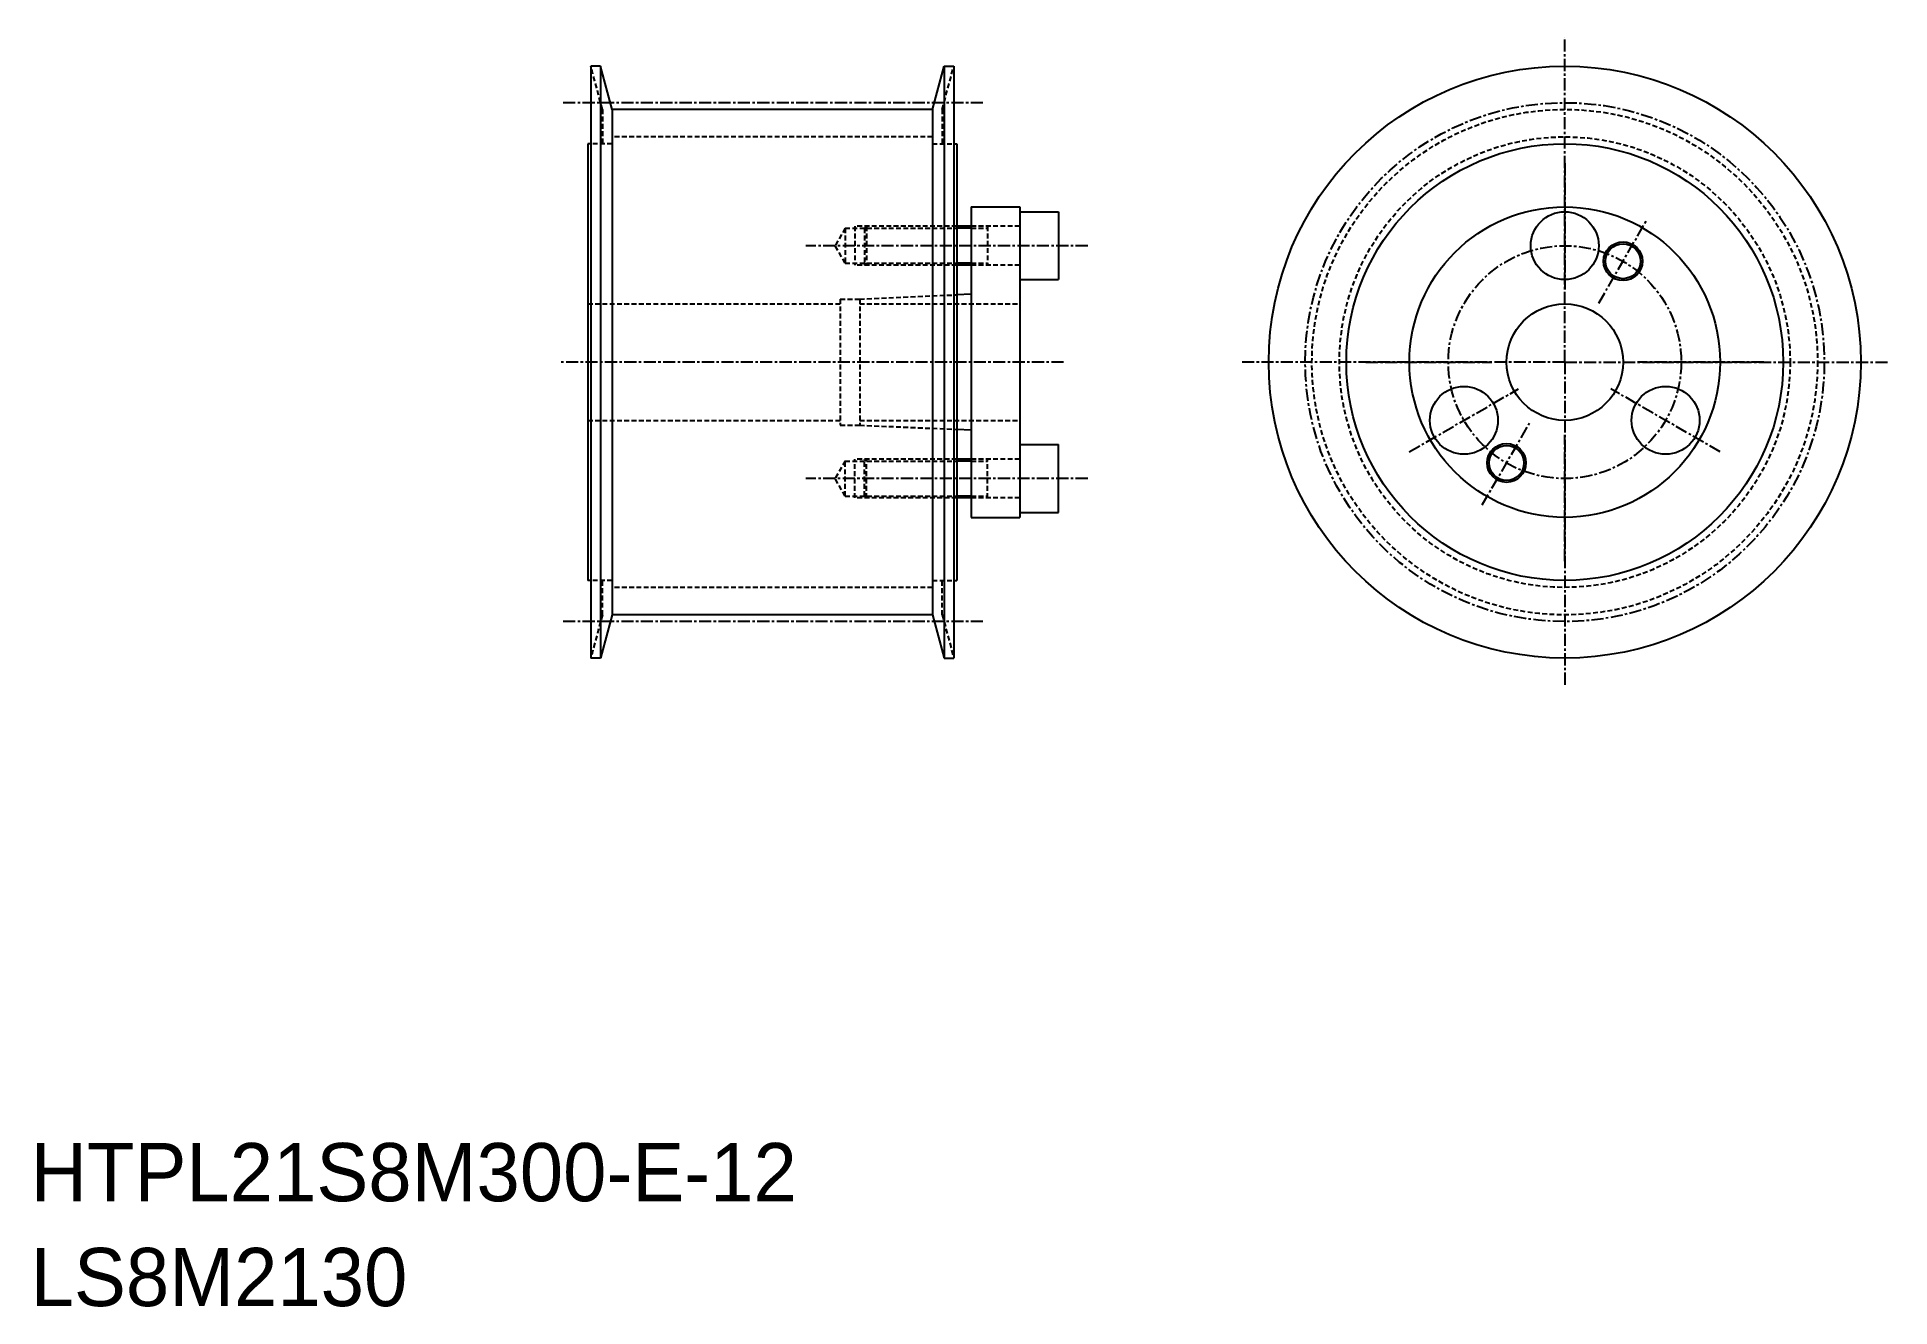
# Model space of a CAD drawing. Extents: x -285 to -94, y -61 to 70.
import ezdxf

# ---------------------------------------------------------------- set-up
doc = ezdxf.new("R2010")
doc.units = 0
doc.linetypes.add('CENTER', pattern=[2, 1.25, -0.25, 0.25, -0.25])
doc.linetypes.add('DASHED', pattern=[0.75, 0.5, -0.25])
doc.layers.get('0').update_dxf_attribs({"linetype": 'CONTINUOUS'})
doc.layers.add('CENTER', color=1, linetype='CENTER')

msp = doc.modelspace()

# ---------------------------------------------------------------- linework, layer by layer
at = {"color": 7, "linetype": 'CONTINUOUS'}
for p, q in [((-228.28, 66.98), (-228.28, 5.98)), ((-227.28, 66.98), (-228.28, 66.98)), ((-227.28, 66.98), (-227.28, 5.98)), ((-226.08, 62.53), (-227.28, 66.98)), ((-193.08, 62.53), (-191.88, 66.98)), ((-191.88, 66.98), (-191.88, 5.98)), ((-191.88, 66.98), (-190.88, 66.98)), ((-190.88, 66.98), (-190.88, 5.98)), ((-193.08, 62.53), (-226.08, 62.53)), ((-226.08, 62.53), (-226.08, 10.43)), ((-193.08, 62.53), (-193.08, 10.43)), ((-228.58, 58.98), (-228.58, 13.98)), ((-228.28, 58.98), (-228.58, 58.98)), ((-190.88, 58.98), (-190.58, 58.98)), ((-190.58, 58.98), (-190.58, 13.98)), ((-189.08, 52.48), (-189.08, 20.48)), ((-189.08, 52.48), (-184.08, 52.48)), ((-184.08, 52.48), (-184.08, 20.48)), ((-184.08, 51.98), (-180.08, 51.98)), ((-180.08, 51.98), (-180.08, 44.98)), ((-189.08, 50.48), (-190.58, 50.48)), ((-189.08, 46.48), (-190.58, 46.48)), ((-184.08, 44.98), (-180.08, 44.98)), ((-189.08, 43.48), (-190.58, 43.42)), ((-189.08, 29.48), (-190.58, 29.55)), ((-184.08, 27.98), (-180.08, 27.98)), ((-180.08, 20.98), (-180.08, 27.98)), ((-189.08, 26.48), (-190.58, 26.48)), ((-189.08, 22.48), (-190.58, 22.48)), ((-189.08, 20.48), (-184.08, 20.48)), ((-184.08, 20.98), (-180.08, 20.98)), ((-228.28, 13.98), (-228.58, 13.98)), ((-190.88, 13.98), (-190.58, 13.98)), ((-226.08, 10.43), (-227.28, 5.98)), ((-193.08, 10.43), (-226.08, 10.43)), ((-193.08, 10.43), (-191.88, 5.98)), ((-227.28, 5.98), (-228.28, 5.98)), ((-191.88, 5.98), (-190.88, 5.98))]:
    msp.add_line(p, q, dxfattribs=at)
at = {"color": 3, "linetype": 'DASHED'}
for p, q in [((-227.08, 62.53), (-228.28, 66.98)), ((-192.08, 62.53), (-190.88, 66.98)), ((-227.08, 62.53), (-227.08, 58.98)), ((-192.08, 62.53), (-192.08, 58.98)), ((-193.08, 59.7), (-226.08, 59.7)), ((-226.08, 58.98), (-228.28, 58.98)), ((-193.08, 58.98), (-190.88, 58.98)), ((-202.08, 50.28), (-203.12, 48.48)), ((-202.08, 50.28), (-202.08, 46.68)), ((-202.08, 50.28), (-190.58, 50.28)), ((-201.08, 50.48), (-201.08, 46.48)), ((-190.58, 50.48), (-201.08, 50.48)), ((-199.88, 50.48), (-200.08, 50.28)), ((-200.08, 50.28), (-200.08, 46.48)), ((-199.88, 50.48), (-199.88, 46.48)), ((-184.08, 50.48), (-189.08, 50.48)), ((-189.08, 50.28), (-187.41, 50.28)), ((-187.41, 50.48), (-187.41, 46.48)), ((-202.08, 46.68), (-203.12, 48.48)), ((-202.08, 46.68), (-190.58, 46.68)), ((-190.58, 46.48), (-201.08, 46.48)), ((-199.88, 46.48), (-200.08, 46.68)), ((-189.08, 46.68), (-187.41, 46.68)), ((-184.08, 46.48), (-189.08, 46.48)), ((-228.58, 42.48), (-202.58, 42.48)), ((-202.58, 42.98), (-202.58, 29.98)), ((-202.58, 42.98), (-200.58, 42.98)), ((-200.58, 42.98), (-190.58, 43.42)), ((-200.58, 42.98), (-200.58, 29.98)), ((-200.58, 42.48), (-184.08, 42.48)), ((-228.58, 30.48), (-202.58, 30.48)), ((-202.58, 29.98), (-200.58, 29.98)), ((-200.58, 30.48), (-184.08, 30.48)), ((-200.58, 29.98), (-190.58, 29.55)), ((-202.08, 26.28), (-203.12, 24.48)), ((-202.08, 22.68), (-202.08, 26.28)), ((-202.08, 26.28), (-190.58, 26.28)), ((-201.08, 22.48), (-201.08, 26.48)), ((-190.58, 26.48), (-201.08, 26.48)), ((-200.08, 22.68), (-200.08, 26.48)), ((-199.88, 26.48), (-200.08, 26.28)), ((-199.88, 22.48), (-199.88, 26.48)), ((-184.08, 26.48), (-189.08, 26.48)), ((-189.08, 26.28), (-187.41, 26.28)), ((-187.41, 22.48), (-187.41, 26.48)), ((-202.08, 22.68), (-203.12, 24.48)), ((-202.08, 22.68), (-190.58, 22.68)), ((-190.58, 22.48), (-201.08, 22.48)), ((-199.88, 22.48), (-200.08, 22.68)), ((-189.08, 22.68), (-187.41, 22.68)), ((-184.08, 22.48), (-189.08, 22.48)), ((-226.08, 13.98), (-228.28, 13.98)), ((-227.08, 10.43), (-227.08, 13.98)), ((-193.08, 13.98), (-190.88, 13.98)), ((-192.08, 10.43), (-192.08, 13.98)), ((-193.08, 13.26), (-226.08, 13.26)), ((-227.08, 10.43), (-228.28, 5.98)), ((-192.08, 10.43), (-190.88, 5.98))]:
    msp.add_line(p, q, dxfattribs=at)
at = {"color": 3, "linetype": 'CONTINUOUS'}
for p, q in [((-189.08, 50.28), (-190.58, 50.28)), ((-189.08, 46.68), (-190.58, 46.68)), ((-189.08, 26.28), (-190.58, 26.28)), ((-189.08, 22.68), (-190.58, 22.68))]:
    msp.add_line(p, q, dxfattribs=at)
at = {"color": 7, "linetype": 'CONTINUOUS'}
for centre, radius in [((-127.94, 36.48), 30.5), ((-127.94, 36.48), 22.5), ((-127.94, 36.48), 16), ((-127.94, 48.48), 3.5), ((-121.94, 46.88), 1.8), ((-127.94, 36.48), 6), ((-138.33, 30.48), 3.5), ((-117.55, 30.48), 3.5), ((-133.94, 26.09), 1.8)]:
    msp.add_circle(centre, radius, dxfattribs=at)
at = {"color": 3, "linetype": 'DASHED'}
for radius in [26.05, 23.22]:
    msp.add_circle((-127.94, 36.48), radius, dxfattribs=at)
at = {"color": 3, "linetype": 'CONTINUOUS'}
for centre in [(-121.94, 46.88), (-133.94, 26.09)]:
    msp.add_circle(centre, 2, dxfattribs=at)
at = {"layer": 'CENTER', "color": 1, "linetype": 'CENTER'}
for p, q in [((-127.94, 36.48), (-127.94, 69.98)), ((-187.88, 63.22), (-231.28, 63.22)), ((-127.94, 56.98), (-127.94, 43.98)), ((-124.44, 42.55), (-119.44, 51.21)), ((-177.08, 48.48), (-206.12, 48.48)), ((-179.58, 36.48), (-231.58, 36.48)), ((-127.94, 36.48), (-161.44, 36.48)), ((-148.44, 36.48), (-135.44, 36.48)), ((-127.94, 36.48), (-94.44, 36.48)), ((-127.94, 36.48), (-127.94, 2.98)), ((-107.44, 36.48), (-120.44, 36.48)), ((-143.96, 27.23), (-132.7, 33.73)), ((-111.92, 27.23), (-123.18, 33.73)), ((-136.44, 21.76), (-131.44, 30.42)), ((-127.94, 15.98), (-127.94, 28.98)), ((-177.08, 24.48), (-206.12, 24.48)), ((-187.88, 9.74), (-231.28, 9.74))]:
    msp.add_line(p, q, dxfattribs=at)
for radius in [26.74, 12]:
    msp.add_circle((-127.94, 36.48), radius, dxfattribs=at)

# ---------------------------------------------------------------- texts
at = {"color": 7, "linetype": 'CONTINUOUS'}
for s, p in [('HTPL21S8M300-E-12', (-285.99, -50)), ('LS8M2130', (-285.99, -60.81))]:
    msp.add_text(s, height=6, dxfattribs=at).set_placement(p)

doc.saveas('drawing.dxf')
